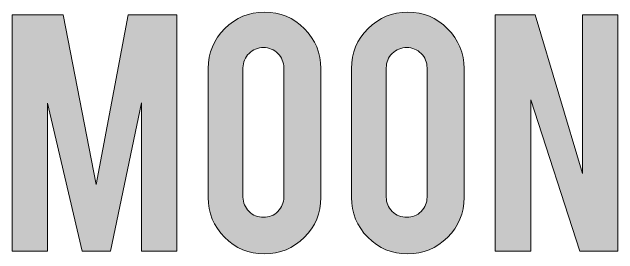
# Model space of a CAD drawing. Header units: inches. Extents: x 241 to 713, y -327 to -200.
# Drawn here: x 548.6 to 713.4, y -291.6 to -225.9 of the extents above; entities that cross this region are included whole.
import ezdxf

# ---------------------------------------------------------------- set-up
doc = ezdxf.new("R2010")
doc.units = ezdxf.units.IN
doc.header["$MEASUREMENT"] = 0
doc.layers.add('Text', color=7, linetype='Continuous')

# ---------------------------------------------------------------- blocks, each defined once
blk = doc.blocks.new('block 8')
at = {"layer": 'Text', "true_color": 0xff6700}
h = blk.add_hatch(color=30, dxfattribs=at)
h.dxf.hatch_style = 2
h.paths.add_polyline_path([(558.3, -290.84), (548.64, -290.84), (548.64, -226.71), (562.51, -226.71), (571.51, -272.78), (580.16, -226.71), (593.48, -226.71), (593.48, -290.84), (583.82, -290.84), (583.82, -250.54), (575.43, -290.84), (567.66, -290.84), (558.3, -250.64)])
h = blk.add_hatch(color=30, dxfattribs=at)
h.dxf.hatch_style = 2
edge = h.paths.add_edge_path()
edge.add_spline(control_points=[(617.26, -225.94), (621.52, -225.94), (625.14, -227.44), (628.13, -230.44), (631.11, -233.44), (632.6, -237.06), (632.6, -241.29), (632.6, -241.29), (632.6, -276.26), (632.6, -276.26), (632.6, -280.52), (631.1, -284.15), (628.1, -287.13), (625.1, -290.11), (621.49, -291.6), (617.26, -291.6), (613, -291.6), (609.38, -290.1), (606.42, -287.1), (603.45, -284.1), (601.97, -280.49), (601.97, -276.26), (601.97, -276.26), (601.97, -241.29), (601.97, -241.29), (601.97, -237.02), (603.47, -233.4), (606.47, -230.42), (609.47, -227.44), (613.07, -225.94), (617.26, -225.94)], knot_values=[0, 0, 0, 0, 1, 1, 1, 2, 2, 2, 3, 3, 3, 4, 4, 4, 5, 5, 5, 6, 6, 6, 7, 7, 7, 8, 8, 8, 9, 9, 9, 10, 10, 10, 10], degree=3, periodic=1)
edge = h.paths.add_edge_path()
edge.add_spline(control_points=[(622.53, -241.08), (622.53, -239.55), (621.99, -238.24), (620.92, -237.17), (619.84, -236.09), (618.54, -235.56), (617, -235.56), (615.47, -235.56), (614.16, -236.09), (613.07, -237.17), (611.98, -238.24), (611.43, -239.55), (611.43, -241.08), (611.43, -241.08), (611.43, -276.16), (611.43, -276.16), (611.43, -277.69), (611.98, -279), (613.07, -280.07), (614.16, -281.15), (615.47, -281.68), (617, -281.68), (618.54, -281.68), (619.84, -281.15), (620.92, -280.07), (621.99, -279), (622.53, -277.69), (622.53, -276.16), (622.53, -276.16), (622.53, -241.08), (622.53, -241.08)], knot_values=[0, 0, 0, 0, 1, 1, 1, 2, 2, 2, 3, 3, 3, 4, 4, 4, 5, 5, 5, 6, 6, 6, 7, 7, 7, 8, 8, 8, 9, 9, 9, 10, 10, 10, 10], degree=3, periodic=1)
h = blk.add_hatch(color=30, dxfattribs=at)
h.dxf.hatch_style = 2
edge = h.paths.add_edge_path()
edge.add_spline(control_points=[(656.23, -225.94), (660.49, -225.94), (664.11, -227.44), (667.09, -230.44), (670.07, -233.44), (671.57, -237.06), (671.57, -241.29), (671.57, -241.29), (671.57, -276.26), (671.57, -276.26), (671.57, -280.52), (670.07, -284.15), (667.07, -287.13), (664.07, -290.11), (660.45, -291.6), (656.23, -291.6), (651.96, -291.6), (648.35, -290.1), (645.38, -287.1), (642.42, -284.1), (640.94, -280.49), (640.94, -276.26), (640.94, -276.26), (640.94, -241.29), (640.94, -241.29), (640.94, -237.02), (642.44, -233.4), (645.44, -230.42), (648.44, -227.44), (652.03, -225.94), (656.23, -225.94)], knot_values=[0, 0, 0, 0, 1, 1, 1, 2, 2, 2, 3, 3, 3, 4, 4, 4, 5, 5, 5, 6, 6, 6, 7, 7, 7, 8, 8, 8, 9, 9, 9, 10, 10, 10, 10], degree=3, periodic=1)
edge = h.paths.add_edge_path()
edge.add_spline(control_points=[(661.49, -241.08), (661.49, -239.55), (660.96, -238.24), (659.88, -237.17), (658.81, -236.09), (657.5, -235.56), (655.97, -235.56), (654.44, -235.56), (653.12, -236.09), (652.03, -237.17), (650.94, -238.24), (650.4, -239.55), (650.4, -241.08), (650.4, -241.08), (650.4, -276.16), (650.4, -276.16), (650.4, -277.69), (650.94, -279), (652.03, -280.07), (653.12, -281.15), (654.44, -281.68), (655.97, -281.68), (657.5, -281.68), (658.81, -281.15), (659.88, -280.07), (660.96, -279), (661.49, -277.69), (661.49, -276.16), (661.49, -276.16), (661.49, -241.08), (661.49, -241.08)], knot_values=[0, 0, 0, 0, 1, 1, 1, 2, 2, 2, 3, 3, 3, 4, 4, 4, 5, 5, 5, 6, 6, 6, 7, 7, 7, 8, 8, 8, 9, 9, 9, 10, 10, 10, 10], degree=3, periodic=1)
h = blk.add_hatch(color=30, dxfattribs=at)
h.dxf.hatch_style = 2
h.paths.add_polyline_path([(690.9, -226.71), (703.73, -269.81), (703.73, -226.71), (713.39, -226.71), (713.39, -290.84), (703.01, -290.84), (689.72, -249.77), (689.72, -290.84), (680.05, -290.84), (680.05, -226.71)])
at = {"layer": 'Text', "lineweight": 0}
for points in [[(558.3, -290.84), (548.64, -290.84), (548.64, -226.71), (562.51, -226.71), (571.51, -272.78), (580.16, -226.71), (593.48, -226.71), (593.48, -290.84), (583.82, -290.84), (583.82, -250.54), (575.43, -290.84), (567.66, -290.84), (558.3, -250.64), (558.3, -290.84)], [(690.9, -226.71), (703.73, -269.81), (703.73, -226.71), (713.39, -226.71), (713.39, -290.84), (703.01, -290.84), (689.72, -249.77), (689.72, -290.84), (680.05, -290.84), (680.05, -226.71), (690.9, -226.71)]]:
    blk.add_lwpolyline(points, dxfattribs=at)
for points in [[(617.26, -225.94), (621.52, -225.94), (625.14, -227.44), (628.13, -230.44), (631.11, -233.44), (632.6, -237.06), (632.6, -241.29), (632.6, -241.29), (632.6, -276.26), (632.6, -276.26), (632.6, -280.52), (631.1, -284.15), (628.1, -287.13), (625.1, -290.11), (621.49, -291.6), (617.26, -291.6), (613, -291.6), (609.38, -290.1), (606.42, -287.1), (603.45, -284.1), (601.97, -280.49), (601.97, -276.26), (601.97, -276.26), (601.97, -241.29), (601.97, -241.29), (601.97, -237.02), (603.47, -233.4), (606.47, -230.42), (609.47, -227.44), (613.07, -225.94), (617.26, -225.94)], [(656.23, -225.94), (660.49, -225.94), (664.11, -227.44), (667.09, -230.44), (670.07, -233.44), (671.57, -237.06), (671.57, -241.29), (671.57, -241.29), (671.57, -276.26), (671.57, -276.26), (671.57, -280.52), (670.07, -284.15), (667.07, -287.13), (664.07, -290.11), (660.45, -291.6), (656.23, -291.6), (651.96, -291.6), (648.35, -290.1), (645.38, -287.1), (642.42, -284.1), (640.94, -280.49), (640.94, -276.26), (640.94, -276.26), (640.94, -241.29), (640.94, -241.29), (640.94, -237.02), (642.44, -233.4), (645.44, -230.42), (648.44, -227.44), (652.03, -225.94), (656.23, -225.94)], [(622.53, -241.08), (622.53, -239.55), (621.99, -238.24), (620.92, -237.17), (619.84, -236.09), (618.54, -235.56), (617, -235.56), (615.47, -235.56), (614.16, -236.09), (613.07, -237.17), (611.98, -238.24), (611.43, -239.55), (611.43, -241.08), (611.43, -241.08), (611.43, -276.16), (611.43, -276.16), (611.43, -277.69), (611.98, -279), (613.07, -280.07), (614.16, -281.15), (615.47, -281.68), (617, -281.68), (618.54, -281.68), (619.84, -281.15), (620.92, -280.07), (621.99, -279), (622.53, -277.69), (622.53, -276.16), (622.53, -276.16), (622.53, -241.08), (622.53, -241.08)], [(661.49, -241.08), (661.49, -239.55), (660.96, -238.24), (659.88, -237.17), (658.81, -236.09), (657.5, -235.56), (655.97, -235.56), (654.44, -235.56), (653.12, -236.09), (652.03, -237.17), (650.94, -238.24), (650.4, -239.55), (650.4, -241.08), (650.4, -241.08), (650.4, -276.16), (650.4, -276.16), (650.4, -277.69), (650.94, -279), (652.03, -280.07), (653.12, -281.15), (654.44, -281.68), (655.97, -281.68), (657.5, -281.68), (658.81, -281.15), (659.88, -280.07), (660.96, -279), (661.49, -277.69), (661.49, -276.16), (661.49, -276.16), (661.49, -241.08), (661.49, -241.08)]]:
    blk.add_open_spline(points, degree=3, knots=[0, 0, 0, 0, 1, 1, 1, 2, 2, 2, 3, 3, 3, 4, 4, 4, 5, 5, 5, 6, 6, 6, 7, 7, 7, 8, 8, 8, 9, 9, 9, 10, 10, 10, 10], dxfattribs=at)
blk = doc.blocks.new('block 7')
at = {"layer": 'Text'}
blk.add_blockref('block 8', (0, 0), dxfattribs=at)

msp = doc.modelspace()

# ---------------------------------------------------------------- block references
at = {"layer": 'Text'}
msp.add_blockref('block 7', (0, 0), dxfattribs=at)

doc.saveas('drawing.dxf')
